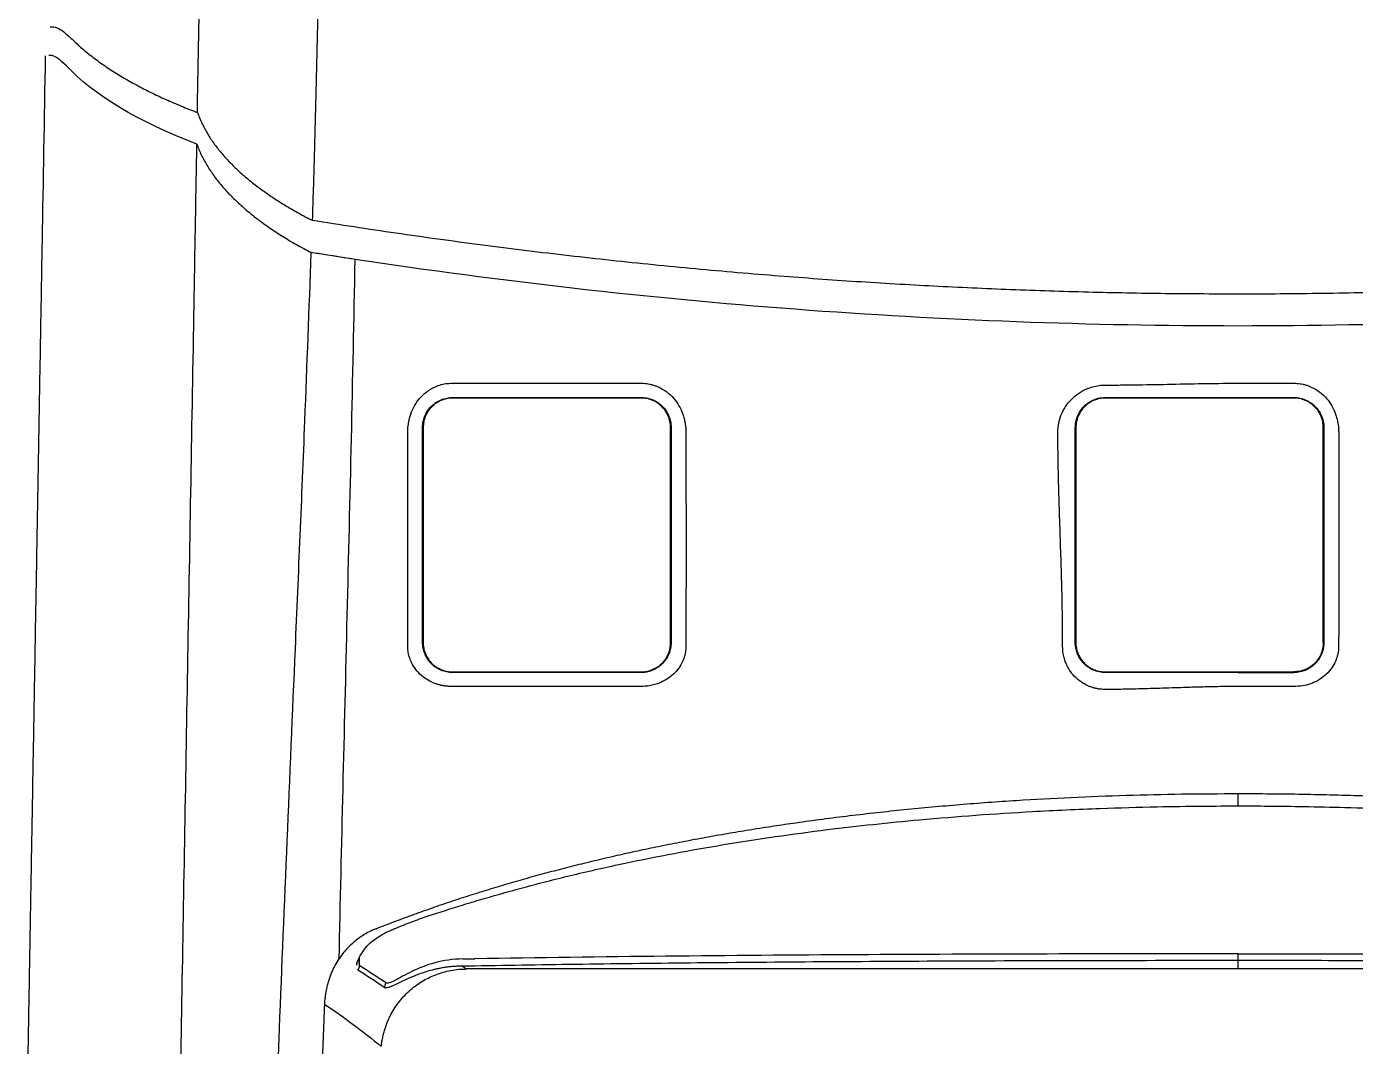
# Model space of a CAD drawing. Extents: x 86 to 639, y 68 to 658.
# Drawn here: x 287.44 to 332.59, y 563.33 to 597.98 of the extents above; entities that cross this region are included whole.
import ezdxf

# ---------------------------------------------------------------- set-up
doc = ezdxf.new("R2010")
doc.units = 0
doc.layers.get('0').update_dxf_attribs({"linetype": 'CONTINUOUS'})

msp = doc.modelspace()

# ---------------------------------------------------------------- linework, layer by layer
at = {"color": 7, "linetype": 'CONTINUOUS'}
for p, q in [((293.249, 595.411), (294.153, 647.199)), ((298.6, 590.074), (297.604, 590.229)), ((301.916, 585.36), (301.916, 585.38)), ((308.316, 585.38), (308.316, 585.36)), ((324.096, 585.38), (324.096, 585.36)), ((328.607, 585.36), (328.607, 585.38)), ((330.496, 585.38), (330.496, 585.36)), ((300.894, 584.357), (300.913, 584.357)), ((300.913, 584.357), (300.913, 577.057)), ((309.339, 584.357), (309.319, 584.357)), ((323.074, 584.357), (323.093, 584.357)), ((331.519, 584.357), (331.499, 584.357)), ((331.5, 577.057), (331.499, 584.357)), ((287.769, 579.663), (287.769, 579.663)), ((287.769, 579.662), (287.769, 579.663)), ((300.893, 577.057), (300.913, 577.057)), ((309.339, 577.057), (309.319, 577.057)), ((323.073, 577.057), (323.093, 577.057)), ((331.519, 577.057), (331.5, 577.057)), ((301.475, 576.157), (301.467, 576.157)), ((301.916, 576.057), (301.916, 576.033)), ((308.316, 576.033), (308.316, 576.057)), ((308.76, 576.157), (308.752, 576.157)), ((323.655, 576.157), (323.647, 576.157)), ((324.096, 576.057), (324.096, 576.034)), ((328.607, 576.057), (328.607, 576.033)), ((328.607, 576.057), (330.496, 576.057)), ((330.496, 576.033), (330.496, 576.057)), ((330.937, 576.157), (330.945, 576.157)), ((330.497, 575.559), (328.607, 575.559)), ((328.607, 571.5), (328.607, 571.92)), ((328.607, 566.244), (328.607, 566.476)), ((328.607, 565.96), (302.398, 565.96)), ((328.607, 565.96), (328.607, 566.244)), ((354.815, 565.96), (328.607, 565.96))]:
    msp.add_line(p, q, dxfattribs=at)
at = {"color": 8, "linetype": 'CONTINUOUS'}
for q in [(298.729, 566.284), (298.75, 566.332)]:
    msp.add_line((298.748, 566.074), q, dxfattribs=at)
at = {"color": 7, "linetype": 'CONTINUOUS'}
for centre, start, end in [((298.495, 566.08), 321.2585, 358.5477), ((299.388, 565.497), 320.0469, 358.4601)]:
    msp.add_arc(centre, 0.254, start, end, dxfattribs=at)
for points, knots in [([(300.868, 647.04), (300.798, 646.682), (300.656, 645.963), (300.455, 644.877), (300.26, 643.779), (300.073, 642.669), (299.893, 641.546), (299.721, 640.411), (299.555, 639.263), (299.397, 638.103), (299.247, 636.931), (299.103, 635.747), (298.967, 634.55), (298.649, 631.559), (298.227, 626.53), (297.896, 620.456), (297.695, 614.924), (297.592, 611.129), (297.52, 607.896), (297.454, 604.629), (297.389, 601.411), (297.326, 598.22), (297.272, 595.939), (297.212, 593.601), (297.166, 592.115), (297.144, 591.408)], [0, 0, 0, 0, 0.019588, 0.039369, 0.059344, 0.079514, 0.09988, 0.120445, 0.141208, 0.162172, 0.183338, 0.204707, 0.226279, 0.248057, 0.366363, 0.497347, 0.57491, 0.663783, 0.701378, 0.748636, 0.839382, 0.87432, 0.920127, 0.96202, 1, 1, 1, 1]), ([(288.233, 597.971), (288.31, 597.975), (288.509, 597.986), (288.779, 597.741), (288.945, 597.591)], [0, 0, 0, 0, 0.385426, 1, 1, 1, 1]), ([(288.945, 597.591), (288.999, 597.538), (289.106, 597.433), (289.279, 597.277), (289.46, 597.125), (289.648, 596.974), (289.844, 596.827), (290.047, 596.682), (290.258, 596.54), (290.475, 596.401), (290.699, 596.265), (290.929, 596.132), (291.165, 596.001), (291.406, 595.874), (291.654, 595.749), (291.906, 595.628), (292.164, 595.509), (292.426, 595.394), (292.694, 595.281), (292.965, 595.172), (293.15, 595.101), (293.243, 595.066)], [0, 0, 0, 0, 0.05636, 0.112308, 0.167843, 0.222963, 0.277666, 0.331953, 0.385822, 0.439274, 0.492308, 0.544925, 0.597126, 0.648912, 0.700286, 0.751249, 0.801803, 0.851952, 0.901699, 0.951047, 1, 1, 1, 1]), ([(288.777, 596.661), (288.584, 596.837), (288.371, 597.031), (288.211, 597.004), (288.197, 597.001)], [0, 0, 0, 0, 0.909323, 1, 1, 1, 1]), ([(293.243, 595.066), (293.263, 595.01), (293.303, 594.9), (293.375, 594.736), (293.455, 594.573), (293.543, 594.412), (293.639, 594.253), (293.743, 594.096), (293.854, 593.941), (293.973, 593.788), (294.099, 593.637), (294.231, 593.488), (294.371, 593.341), (294.516, 593.197), (294.668, 593.054), (294.826, 592.914), (294.99, 592.776), (295.16, 592.64), (295.335, 592.507), (295.515, 592.376), (295.7, 592.247), (295.889, 592.121), (296.084, 591.997), (296.283, 591.875), (296.486, 591.756), (296.693, 591.639), (296.904, 591.524), (297.049, 591.449), (297.121, 591.412)], [0, 0, 0, 0, 0.042336, 0.084366, 0.126089, 0.167503, 0.208609, 0.249405, 0.289892, 0.330067, 0.369931, 0.409483, 0.448724, 0.487651, 0.526266, 0.564568, 0.602558, 0.640236, 0.677602, 0.714657, 0.751401, 0.787836, 0.823962, 0.85978, 0.895292, 0.930498, 0.9654, 1, 1, 1, 1]), ([(292.432, 548.439), (292.442, 548.967), (292.452, 549.625), (292.471, 550.798), (292.478, 551.218), (292.489, 551.883), (292.493, 552.109), (292.501, 552.558), (292.536, 554.583), (292.572, 556.643), (292.669, 562.213), (292.736, 566.027), (292.838, 571.866), (292.872, 573.833), (292.941, 577.788), (292.976, 579.778), (293.046, 583.779), (293.081, 585.79), (293.12, 588.063), (293.125, 588.315), (293.134, 588.821), (293.138, 589.074), (293.151, 589.836), (293.16, 590.348), (293.187, 591.892), (293.205, 592.935), (293.224, 593.991)], [0, 0, 0, 0, 0.0625, 0.0625, 0.09375, 0.09375, 0.109375, 0.109375, 0.125, 0.25, 0.25, 0.5, 0.5, 0.625, 0.625, 0.75, 0.75, 0.875, 0.875, 0.890625, 0.890625, 0.90625, 0.90625, 0.9375, 0.9375, 1, 1, 1, 1]), ([(293.224, 593.991), (293.246, 593.931), (293.291, 593.81), (293.371, 593.631), (293.461, 593.453), (293.562, 593.275), (293.672, 593.099), (293.794, 592.923), (293.925, 592.749), (294.067, 592.575), (294.219, 592.403), (294.382, 592.231), (294.604, 592.013), (294.897, 591.75), (295.275, 591.446), (295.684, 591.149), (296.125, 590.861), (296.596, 590.579), (296.937, 590.397), (297.107, 590.306)], [0, 0, 0, 0, 0.045677, 0.091248, 0.136734, 0.182157, 0.227538, 0.272899, 0.31826, 0.363644, 0.409072, 0.454565, 0.500146, 0.584412, 0.668107, 0.751371, 0.834346, 0.917174, 1, 1, 1, 1]), ([(297.144, 591.408), (297.618, 591.333), (298.565, 591.184), (299.988, 590.972), (301.412, 590.77), (302.838, 590.579), (304.264, 590.397), (305.692, 590.227), (307.122, 590.066), (308.552, 589.916), (309.983, 589.776), (311.416, 589.647), (313.246, 589.494), (315.472, 589.332), (318.096, 589.176), (320.722, 589.054), (323.349, 588.968), (325.977, 588.914), (327.73, 588.907), (328.607, 588.904)], [0, 0, 0, 0, 0.045546, 0.09108, 0.136607, 0.182127, 0.227643, 0.273157, 0.318673, 0.364192, 0.409717, 0.45525, 0.500794, 0.584012, 0.667204, 0.750384, 0.833567, 0.916768, 1, 1, 1, 1]), ([(328.607, 588.904), (329.085, 588.905), (330.041, 588.907), (331.475, 588.923), (332.909, 588.949), (334.342, 588.985), (335.775, 589.031), (337.207, 589.088), (338.639, 589.155), (340.071, 589.233), (341.502, 589.321), (342.933, 589.419), (344.763, 589.558), (346.991, 589.75), (349.615, 590.011), (352.235, 590.307), (354.851, 590.638), (357.464, 591.001), (359.201, 591.273), (360.07, 591.408)], [0, 0, 0, 0, 0.045402, 0.090792, 0.136175, 0.181551, 0.226923, 0.272294, 0.317665, 0.36304, 0.408421, 0.45381, 0.499209, 0.582692, 0.666148, 0.749592, 0.833039, 0.916504, 1, 1, 1, 1]), ([(287.961, 590.685), (287.953, 590.199), (287.936, 589.236), (287.911, 587.81), (287.887, 586.415), (287.863, 585.051), (287.84, 583.718), (287.817, 582.416), (287.795, 581.144), (287.773, 579.903), (287.752, 578.692), (287.731, 577.511), (287.711, 576.36), (287.692, 575.238), (287.673, 574.147), (287.654, 573.085), (287.636, 572.052), (287.619, 571.049), (287.602, 570.075), (287.585, 569.129), (287.569, 568.213), (287.554, 567.326), (287.539, 566.467), (287.524, 565.637), (287.51, 564.835), (287.497, 564.062), (287.483, 563.318), (287.471, 562.601), (287.459, 561.913), (287.447, 561.253), (287.44, 560.823), (287.436, 560.612)], [0, 0, 0, 0, 0.047574, 0.094211, 0.13991, 0.184673, 0.228501, 0.271394, 0.313352, 0.354376, 0.394465, 0.433621, 0.471842, 0.509129, 0.545483, 0.580902, 0.615386, 0.648936, 0.681552, 0.713233, 0.743979, 0.77379, 0.802666, 0.830606, 0.857612, 0.883682, 0.908816, 0.933016, 0.956279, 0.978607, 1, 1, 1, 1]), ([(295.485, 539.971), (295.485, 541.418), (295.494, 542.878), (295.574, 550.626), (295.889, 561.181), (296.492, 574.941), (296.789, 581.978), (296.968, 586.48), (297.04, 588.387), (297.107, 590.306)], [0, 0, 0, 0, 0.517739, 0.517739, 2.721981, 4.086011, 4.876594, 4.876594, 5.450041, 5.450041, 5.450041, 5.450041]), ([(297.604, 590.229), (297.518, 590.242), (297.347, 590.269), (297.186, 590.294), (297.107, 590.306)], [0, 0, 0, 0, 0.503863, 1, 1, 1, 1]), ([(298.057, 566.306), (298.139, 570.118), (298.237, 574.01), (298.43, 581.942), (298.525, 585.98), (298.6, 590.074)], [0, 0, 0, 0, 0.5, 0.5, 1, 1, 1, 1]), ([(300.39, 584.217), (300.39, 584.25), (300.392, 584.316), (300.402, 584.417), (300.42, 584.537), (300.449, 584.672), (300.507, 584.868), (300.61, 585.101), (300.786, 585.355), (301.009, 585.569), (301.247, 585.716), (301.474, 585.807), (301.68, 585.857), (301.82, 585.863), (301.89, 585.867)], [0, 0, 0, 0, 0.039765, 0.081601, 0.12564, 0.189489, 0.251072, 0.378029, 0.500667, 0.626364, 0.749827, 0.834371, 0.917086, 1, 1, 1, 1]), ([(301.89, 585.867), (302.6, 585.867), (304.021, 585.867), (306.156, 585.867), (307.583, 585.866), (308.297, 585.866)], [0, 0, 0, 0, 0.3321585, 0.6654931, 1, 1, 1, 1]), ([(308.297, 585.866), (308.333, 585.865), (308.404, 585.864), (308.511, 585.852), (308.615, 585.833), (308.719, 585.806), (308.82, 585.772), (308.984, 585.703), (309.199, 585.575), (309.43, 585.36), (309.614, 585.103), (309.721, 584.866), (309.783, 584.667), (309.816, 584.515), (309.839, 584.361), (309.842, 584.258), (309.844, 584.208)], [0, 0, 0, 0, 0.0419074, 0.0834094, 0.1247447, 0.1661556, 0.2078827, 0.2501617, 0.3740965, 0.4995149, 0.6221801, 0.7492013, 0.8110579, 0.8745331, 0.9388919, 1, 1, 1, 1]), ([(322.48, 584.185), (322.481, 584.226), (322.482, 584.309), (322.497, 584.432), (322.52, 584.554), (322.553, 584.675), (322.617, 584.851), (322.733, 585.076), (322.932, 585.323), (323.176, 585.529), (323.428, 585.667), (323.665, 585.749), (323.877, 585.794), (324.02, 585.799), (324.092, 585.802)], [0, 0, 0, 0, 0.050271, 0.100182, 0.150013, 0.200049, 0.250569, 0.376187, 0.500611, 0.625917, 0.750289, 0.834047, 0.916734, 1, 1, 1, 1]), ([(324.092, 585.802), (324.264, 585.803), (324.641, 585.804), (325.393, 585.813), (326.379, 585.833), (327.507, 585.859), (328.26, 585.863), (328.607, 585.865)], [0, 0, 0, 0, 0.1142851, 0.2500018, 0.499984, 0.7694685, 1, 1, 1, 1]), ([(328.607, 585.865), (328.924, 585.865), (329.555, 585.865), (330.185, 585.865), (330.498, 585.865)], [0, 0, 0, 0, 0.503636, 1, 1, 1, 1]), ([(330.498, 585.865), (330.533, 585.864), (330.604, 585.863), (330.71, 585.85), (330.814, 585.831), (330.916, 585.804), (331.017, 585.768), (331.179, 585.698), (331.391, 585.569), (331.618, 585.354), (331.799, 585.099), (331.904, 584.865), (331.964, 584.667), (331.997, 584.515), (332.019, 584.362), (332.022, 584.259), (332.024, 584.21)], [0, 0, 0, 0, 0.04168, 0.083042, 0.124338, 0.165821, 0.207742, 0.250344, 0.373822, 0.499504, 0.622344, 0.749085, 0.810596, 0.874457, 0.939088, 1, 1, 1, 1]), ([(300.893, 584.357), (300.893, 584.425), (300.905, 584.55), (300.957, 584.728), (301.046, 584.909), (301.175, 585.075), (301.345, 585.213), (301.524, 585.309), (301.716, 585.366), (301.85, 585.38), (301.916, 585.38)], [2, 2, 2, 2, 2.389616, 2.719082, 3.045844, 3.538968, 3.933557, 4.339292, 4.748831, 5.160273, 5.160273, 5.160273, 5.160273]), ([(301.916, 585.36), (301.882, 585.359), (301.814, 585.357), (301.712, 585.341), (301.613, 585.315), (301.487, 585.268), (301.339, 585.186), (301.189, 585.058), (301.067, 584.905), (300.98, 584.734), (300.923, 584.549), (300.916, 584.421), (300.912, 584.357)], [0, 0, 0, 0, 0.063651, 0.126766, 0.190069, 0.254277, 0.379595, 0.505738, 0.628142, 0.751584, 0.875559, 1, 1, 1, 1]), ([(301.916, 585.38), (302.983, 585.38), (305.116, 585.38), (307.25, 585.38), (308.316, 585.38)], [2, 2, 2, 2, 5.978294, 9.953058, 9.953058, 9.953058, 9.953058]), ([(308.316, 585.36), (307.245, 585.36), (305.112, 585.36), (302.979, 585.36), (301.916, 585.36)], [0, 0, 0, 0, 0.501847, 1, 1, 1, 1]), ([(308.316, 585.38), (308.376, 585.38), (308.515, 585.368), (308.7, 585.314), (308.877, 585.221), (309.035, 585.099), (309.168, 584.938), (309.264, 584.757), (309.325, 584.565), (309.339, 584.431), (309.339, 584.357)], [2, 2, 2, 2, 2.35885, 2.852786, 3.179198, 3.574448, 4.046639, 4.403954, 4.760057, 5.194084, 5.194084, 5.194084, 5.194084]), ([(309.32, 584.357), (309.319, 584.39), (309.317, 584.457), (309.302, 584.556), (309.277, 584.653), (309.232, 584.777), (309.155, 584.922), (309.031, 585.072), (308.882, 585.197), (308.709, 585.289), (308.518, 585.349), (308.384, 585.357), (308.316, 585.36)], [0, 0, 0, 0, 0.06532, 0.130063, 0.19483, 0.260225, 0.385093, 0.508201, 0.629662, 0.750154, 0.874396, 1, 1, 1, 1]), ([(323.074, 584.357), (323.074, 584.417), (323.085, 584.547), (323.14, 584.739), (323.235, 584.922), (323.359, 585.076), (323.505, 585.199), (323.65, 585.282), (323.771, 585.329), (323.912, 585.368), (324.017, 585.38), (324.096, 585.38)], [2, 2, 2, 2, 2.358582, 2.771605, 3.173075, 3.568828, 3.919417, 4.274657, 4.512728, 4.661605, 5.109554, 5.109554, 5.109554, 5.109554]), ([(324.096, 585.36), (324.063, 585.359), (323.996, 585.357), (323.897, 585.342), (323.801, 585.318), (323.677, 585.273), (323.532, 585.196), (323.381, 585.071), (323.255, 584.918), (323.163, 584.743), (323.103, 584.553), (323.096, 584.422), (323.092, 584.357)], [0, 0, 0, 0, 0.062252, 0.123811, 0.185344, 0.247519, 0.369353, 0.492311, 0.618145, 0.745064, 0.872159, 1, 1, 1, 1]), ([(324.096, 585.38), (324.848, 585.38), (326.351, 585.38), (327.855, 585.38), (328.607, 585.38)], [2, 2, 2, 2, 4.797123, 7.594349, 7.594349, 7.594349, 7.594349]), ([(328.607, 585.36), (327.854, 585.36), (326.351, 585.359), (324.847, 585.36), (324.096, 585.36)], [0, 0, 0, 0, 0.500564, 1, 1, 1, 1]), ([(328.607, 585.38), (328.922, 585.38), (329.551, 585.38), (330.181, 585.38), (330.496, 585.38)], [2, 2, 2, 2, 3.17099, 4.341925, 4.341925, 4.341925, 4.341925]), ([(330.496, 585.36), (330.181, 585.36), (329.552, 585.36), (328.922, 585.36), (328.607, 585.36)], [0, 0, 0, 0, 0.4997932, 1, 1, 1, 1]), ([(330.496, 585.38), (330.555, 585.38), (330.672, 585.37), (330.851, 585.322), (331.005, 585.249), (331.132, 585.162), (331.236, 585.069), (331.348, 584.935), (331.442, 584.765), (331.505, 584.563), (331.519, 584.43), (331.519, 584.357)], [2, 2, 2, 2, 2.362977, 2.723375, 3.13571, 3.389115, 3.638669, 3.967066, 4.407616, 4.753707, 5.177187, 5.177187, 5.177187, 5.177187]), ([(331.5, 584.357), (331.499, 584.39), (331.497, 584.455), (331.482, 584.553), (331.459, 584.648), (331.414, 584.772), (331.337, 584.918), (331.212, 585.07), (331.06, 585.196), (330.886, 585.289), (330.696, 585.349), (330.563, 585.357), (330.496, 585.36)], [0, 0, 0, 0, 0.064377, 0.128003, 0.191443, 0.255269, 0.382178, 0.508044, 0.630954, 0.752806, 0.876325, 1, 1, 1, 1]), ([(300.893, 577.057), (300.893, 577.143), (300.893, 577.304), (300.893, 577.54), (300.893, 577.765), (300.893, 578.065), (300.893, 578.441), (300.893, 579.043), (300.893, 579.797), (300.893, 581.007), (300.893, 582.525), (300.894, 583.745), (300.894, 584.357)], [2, 2, 2, 2, 2.393824, 2.738285, 3.082713, 3.427111, 4.115822, 4.804436, 6.181434, 7.558238, 10.311803, 13.066314, 13.066314, 13.066314, 13.066314]), ([(309.32, 577.057), (309.32, 577.369), (309.32, 578.029), (309.32, 579.077), (309.32, 580.236), (309.32, 581.508), (309.32, 582.893), (309.32, 583.856), (309.32, 584.357)], [0, 0, 0, 0, 0.129503, 0.273882, 0.433128, 0.607236, 0.796196, 1, 1, 1, 1]), ([(309.339, 584.357), (309.339, 583.745), (309.339, 582.525), (309.339, 581.007), (309.339, 579.797), (309.339, 579.042), (309.339, 578.439), (309.339, 578.063), (309.339, 577.762), (309.339, 577.537), (309.339, 577.302), (309.339, 577.142), (309.339, 577.057)], [2, 2, 2, 2, 4.660809, 7.32156, 8.651973, 9.982437, 10.647696, 11.312975, 11.645623, 11.978277, 12.310937, 12.685958, 12.685958, 12.685958, 12.685958]), ([(323.073, 577.057), (323.073, 577.363), (323.072, 577.97), (323.073, 578.883), (323.073, 579.791), (323.073, 581.007), (323.074, 582.531), (323.074, 583.749), (323.074, 584.357)], [2, 2, 2, 2, 3.173746, 4.318442, 5.463312, 6.608227, 8.897307, 11.184634, 11.184634, 11.184634, 11.184634]), ([(331.519, 584.357), (331.519, 583.746), (331.519, 582.527), (331.519, 581.01), (331.519, 579.8), (331.519, 579.045), (331.519, 578.442), (331.519, 578.065), (331.519, 577.765), (331.519, 577.539), (331.519, 577.303), (331.519, 577.143), (331.519, 577.057)], [2, 2, 2, 2, 4.701922, 7.40345, 8.754197, 10.104993, 10.780425, 11.455887, 11.793631, 12.131385, 12.469149, 12.852454, 12.852454, 12.852454, 12.852454]), ([(300.39, 576.891), (300.39, 576.994), (300.387, 577.362), (300.388, 578.157), (300.388, 579.441), (300.389, 580.947), (300.389, 582.593), (300.39, 583.649), (300.39, 584.217)], [0, 0, 0, 0, 0.042712, 0.152185, 0.328417, 0.571399, 0.76926, 1, 1, 1, 1]), ([(309.844, 584.208), (309.844, 583.905), (309.844, 583.193), (309.844, 581.965), (309.845, 580.375), (309.844, 578.793), (309.844, 577.58), (309.841, 577.029), (309.84, 576.882)], [0, 0, 0, 0, 0.122689, 0.289362, 0.500023, 0.772383, 0.939045, 1, 1, 1, 1]), ([(322.643, 576.913), (322.643, 577.11), (322.642, 577.509), (322.634, 578.111), (322.621, 578.778), (322.598, 579.586), (322.566, 580.553), (322.535, 581.502), (322.507, 582.432), (322.487, 583.286), (322.482, 583.897), (322.48, 584.185)], [0, 0, 0, 0, 0.082273, 0.165581, 0.249929, 0.358907, 0.499845, 0.649294, 0.749845, 0.882275, 1, 1, 1, 1]), ([(332.024, 584.21), (332.024, 583.882), (332.024, 583.226), (332.024, 582.245), (332.024, 580.797), (332.024, 579.191), (332.025, 577.734), (332.022, 577.069), (332.021, 576.888)], [0, 0, 0, 0, 0.133335, 0.26667, 0.400006, 0.725163, 0.925162, 1, 1, 1, 1]), ([(301.901, 575.56), (301.861, 575.56), (301.783, 575.562), (301.666, 575.573), (301.554, 575.591), (301.444, 575.616), (301.283, 575.667), (301.077, 575.762), (300.848, 575.928), (300.657, 576.131), (300.528, 576.341), (300.448, 576.537), (300.403, 576.713), (300.394, 576.831), (300.39, 576.891)], [0, 0, 0, 0, 0.052365, 0.103313, 0.153089, 0.201957, 0.250195, 0.375056, 0.499777, 0.624406, 0.74947, 0.833998, 0.916989, 1, 1, 1, 1]), ([(301.916, 576.033), (301.846, 576.033), (301.709, 576.046), (301.514, 576.106), (301.337, 576.202), (301.182, 576.332), (301.054, 576.492), (300.96, 576.675), (300.905, 576.866), (300.893, 576.994), (300.893, 577.057)], [2, 2, 2, 2, 2.398006, 2.794421, 3.190598, 3.587472, 4.014553, 4.445792, 4.875143, 5.295835, 5.295835, 5.295835, 5.295835]), ([(300.912, 577.057), (300.913, 577.025), (300.915, 576.962), (300.929, 576.868), (300.954, 576.762), (300.997, 576.644), (301.07, 576.507), (301.171, 576.372), (301.306, 576.247), (301.413, 576.187), (301.467, 576.157)], [0, 0, 0, 0, 0.087252, 0.173968, 0.260838, 0.388717, 0.51498, 0.680051, 0.83976, 1, 1, 1, 1]), ([(309.84, 576.882), (309.838, 576.846), (309.834, 576.773), (309.816, 576.667), (309.788, 576.561), (309.752, 576.458), (309.683, 576.308), (309.564, 576.121), (309.37, 575.921), (309.138, 575.76), (308.905, 575.657), (308.69, 575.597), (308.499, 575.565), (308.371, 575.561), (308.306, 575.559)], [0, 0, 0, 0, 0.049963, 0.099669, 0.149463, 0.199688, 0.250676, 0.375504, 0.500231, 0.62402, 0.74973, 0.833031, 0.916076, 1, 1, 1, 1]), ([(309.339, 577.057), (309.339, 576.987), (309.326, 576.858), (309.271, 576.673), (309.186, 576.505), (309.066, 576.35), (308.925, 576.227), (308.775, 576.138), (308.653, 576.088), (308.538, 576.056), (308.434, 576.038), (308.355, 576.033), (308.316, 576.033)], [2, 2, 2, 2, 2.460421, 2.845873, 3.237143, 3.635545, 4.042105, 4.343841, 4.644926, 4.795584, 5.022408, 5.24205, 5.24205, 5.24205, 5.24205]), ([(308.76, 576.157), (308.788, 576.171), (308.844, 576.2), (308.921, 576.253), (308.993, 576.311), (309.058, 576.376), (309.117, 576.448), (309.188, 576.551), (309.258, 576.69), (309.311, 576.87), (309.317, 576.994), (309.32, 577.057)], [0, 0, 0, 0, 0.0824254, 0.1637953, 0.2448236, 0.326233, 0.4087352, 0.4930141, 0.6620931, 0.8293264, 1, 1, 1, 1]), ([(324.094, 575.458), (324.054, 575.459), (323.976, 575.461), (323.859, 575.475), (323.744, 575.498), (323.631, 575.531), (323.468, 575.593), (323.263, 575.705), (323.045, 575.892), (322.868, 576.116), (322.753, 576.339), (322.686, 576.546), (322.649, 576.728), (322.645, 576.851), (322.643, 576.913)], [0, 0, 0, 0, 0.050509, 0.100388, 0.15, 0.199716, 0.249901, 0.373919, 0.499596, 0.623792, 0.749754, 0.833789, 0.916795, 1, 1, 1, 1]), ([(324.096, 576.034), (324.024, 576.034), (323.882, 576.048), (323.683, 576.111), (323.507, 576.21), (323.311, 576.377), (323.17, 576.59), (323.099, 576.81), (323.076, 576.946), (323.072, 577.024), (323.072, 577.057)], [2, 2, 2, 2, 2.433066, 2.857895, 3.27318, 3.67939, 4.47375, 4.864451, 5.151286, 5.365587, 5.365587, 5.365587, 5.365587]), ([(323.092, 577.057), (323.093, 577.026), (323.095, 576.964), (323.107, 576.874), (323.127, 576.786), (323.155, 576.699), (323.192, 576.616), (323.243, 576.521), (323.313, 576.42), (323.41, 576.317), (323.52, 576.226), (323.605, 576.18), (323.647, 576.157)], [0, 0, 0, 0, 0.084845, 0.168212, 0.250703, 0.332941, 0.415552, 0.499155, 0.623975, 0.747468, 0.874291, 1, 1, 1, 1]), ([(331.519, 577.057), (331.519, 576.994), (331.508, 576.868), (331.454, 576.679), (331.362, 576.497), (331.236, 576.338), (331.082, 576.207), (330.905, 576.109), (330.708, 576.047), (330.567, 576.033), (330.496, 576.033)], [2, 2, 2, 2, 2.414261, 2.835935, 3.259074, 3.678006, 4.073038, 4.467676, 4.863572, 5.263609, 5.263609, 5.263609, 5.263609]), ([(332.021, 576.888), (332.019, 576.852), (332.015, 576.78), (331.997, 576.673), (331.97, 576.568), (331.934, 576.464), (331.867, 576.314), (331.75, 576.126), (331.557, 575.924), (331.326, 575.76), (331.067, 575.643), (330.787, 575.571), (330.595, 575.563), (330.497, 575.559)], [0, 0, 0, 0, 0.050013, 0.099751, 0.149555, 0.19976, 0.250697, 0.375457, 0.500343, 0.624863, 0.74994, 0.872686, 1, 1, 1, 1]), ([(331.5, 577.057), (331.5, 576.867), (331.444, 576.678), (331.249, 576.365), (331.111, 576.239), (330.945, 576.157)], [0, 0, 0, 0, 0.5, 0.5, 1, 1, 1, 1]), ([(301.475, 576.157), (301.503, 576.144), (301.558, 576.119), (301.644, 576.091), (301.733, 576.071), (301.824, 576.059), (301.885, 576.057), (301.916, 576.057)], [0, 0, 0, 0, 0.2001659, 0.3983428, 0.59644, 0.7963712, 1, 1, 1, 1]), ([(301.916, 576.057), (302.437, 576.057), (303.488, 576.057), (305.076, 576.057), (306.688, 576.057), (307.771, 576.057), (308.316, 576.057)], [0, 0, 0, 0, 0.244434, 0.492577, 0.744431, 1, 1, 1, 1]), ([(308.316, 576.033), (307.783, 576.033), (306.717, 576.033), (305.385, 576.033), (304.319, 576.033), (303.653, 576.033), (303.12, 576.033), (302.721, 576.033), (302.319, 576.033), (302.051, 576.033), (301.916, 576.033)], [2, 2, 2, 2, 4.784974, 7.569766, 8.962103, 10.354406, 11.050547, 11.74668, 12.442808, 13.148829, 13.148829, 13.148829, 13.148829]), ([(308.316, 576.057), (308.346, 576.057), (308.407, 576.059), (308.496, 576.071), (308.584, 576.091), (308.67, 576.119), (308.724, 576.144), (308.752, 576.157)], [0, 0, 0, 0, 0.200323, 0.398642, 0.596803, 0.796655, 1, 1, 1, 1]), ([(323.655, 576.157), (323.683, 576.144), (323.738, 576.119), (323.824, 576.091), (323.913, 576.071), (324.004, 576.059), (324.065, 576.057), (324.096, 576.057)], [0, 0, 0, 0, 0.20066, 0.39912, 0.597252, 0.796932, 1, 1, 1, 1]), ([(324.096, 576.057), (324.837, 576.057), (326.34, 576.057), (327.844, 576.057), (328.607, 576.057)], [0, 0, 0, 0, 0.492585, 1, 1, 1, 1]), ([(328.607, 576.033), (327.855, 576.033), (326.351, 576.034), (324.848, 576.034), (324.096, 576.034)], [2, 2, 2, 2, 5.229178, 8.458031, 8.458031, 8.458031, 8.458031]), ([(328.607, 576.033), (328.933, 576.033), (329.563, 576.033), (330.193, 576.033), (330.496, 576.033)], [0, 0, 0, 0, 0.51858, 1, 1, 1, 1]), ([(308.306, 575.559), (307.769, 575.559), (306.701, 575.559), (305.1, 575.559), (303.822, 575.56), (302.88, 575.56), (302.347, 575.561), (302.026, 575.56), (301.901, 575.56)], [0, 0, 0, 0, 0.251475, 0.499983, 0.749987, 0.849991, 0.941276, 1, 1, 1, 1]), ([(328.607, 575.559), (328.427, 575.558), (328.051, 575.556), (327.506, 575.544), (326.934, 575.528), (326.282, 575.506), (325.699, 575.487), (325.121, 575.471), (324.645, 575.461), (324.269, 575.459), (324.094, 575.458)], [0, 0, 0, 0, 0.11927, 0.249978, 0.36225, 0.499978, 0.683345, 0.749989, 0.883818, 1, 1, 1, 1]), ([(299.312, 567.327), (299.514, 567.406), (299.92, 567.564), (300.535, 567.793), (301.157, 568.015), (301.786, 568.231), (302.422, 568.44), (303.066, 568.642), (303.716, 568.839), (304.374, 569.029), (305.039, 569.212), (305.71, 569.389), (306.389, 569.56), (307.076, 569.725), (307.769, 569.883), (308.469, 570.035), (309.177, 570.181), (309.892, 570.321), (310.614, 570.455), (311.343, 570.583), (312.08, 570.705), (312.824, 570.821), (313.929, 570.983), (315.406, 571.178), (317.265, 571.383), (319.156, 571.555), (321.047, 571.692), (322.931, 571.796), (324.806, 571.867), (326.7, 571.912), (327.969, 571.917), (328.607, 571.92)], [0, 0, 0, 0, 0.022267, 0.044639, 0.067123, 0.089725, 0.11245, 0.135303, 0.158292, 0.18142, 0.204694, 0.228118, 0.251697, 0.275437, 0.299343, 0.323418, 0.347668, 0.372096, 0.396708, 0.421506, 0.446496, 0.471681, 0.497065, 0.558586, 0.621, 0.684352, 0.74868, 0.810618, 0.873133, 0.936251, 1, 1, 1, 1]), ([(328.607, 571.92), (328.972, 571.919), (329.7, 571.917), (330.789, 571.903), (331.872, 571.88), (332.949, 571.847), (334.019, 571.804), (335.083, 571.752), (336.432, 571.673), (338.057, 571.555), (339.949, 571.383), (341.807, 571.178), (343.511, 570.954), (345.062, 570.72), (346.463, 570.483), (347.838, 570.224), (349.187, 569.943), (350.51, 569.64), (351.807, 569.314), (353.077, 568.965), (354.322, 568.592), (355.541, 568.196), (356.734, 567.778), (357.514, 567.477), (357.901, 567.327)], [0, 0, 0, 0, 0.036507, 0.072804, 0.108897, 0.14479, 0.180489, 0.215998, 0.251324, 0.315652, 0.379003, 0.441418, 0.502941, 0.551228, 0.598802, 0.645692, 0.691926, 0.737535, 0.782551, 0.827009, 0.870944, 0.914395, 0.9574, 1, 1, 1, 1]), ([(301.122, 567.773), (301.316, 567.837), (301.717, 567.967), (302.34, 568.161), (303.001, 568.359), (303.701, 568.559), (304.439, 568.761), (305.217, 568.963), (306.034, 569.164), (306.891, 569.363), (308.581, 569.733), (311.162, 570.217), (314.504, 570.697), (318.003, 571.07), (321.1, 571.293), (323.794, 571.417), (325.732, 571.472), (327.295, 571.497), (328.211, 571.499), (328.607, 571.5)], [0, 0, 0, 0, 0.0224244, 0.0461814, 0.0712718, 0.0976955, 0.1254518, 0.1545384, 0.1849535, 0.2166989, 0.2497775, 0.3721265, 0.4997258, 0.6128233, 0.7498179, 0.8325499, 0.9018258, 0.9576436, 1, 1, 1, 1]), ([(328.607, 571.5), (328.947, 571.5), (329.69, 571.498), (330.901, 571.482), (332.301, 571.451), (333.892, 571.396), (336.35, 571.277), (339.269, 571.064), (342.72, 570.694), (346.005, 570.225), (348.815, 569.701), (350.977, 569.216), (352.429, 568.855), (353.759, 568.493), (354.969, 568.136), (355.73, 567.89), (356.092, 567.773)], [0, 0, 0, 0, 0.036425, 0.079657, 0.129695, 0.186537, 0.250183, 0.393442, 0.500277, 0.622821, 0.750222, 0.80843, 0.862513, 0.912474, 0.958304, 1, 1, 1, 1]), ([(299.656, 567.205), (299.698, 567.223), (299.782, 567.261), (299.914, 567.318), (300.051, 567.375), (300.193, 567.434), (300.372, 567.505), (300.591, 567.588), (300.851, 567.682), (301.031, 567.743), (301.122, 567.773)], [0, 0, 0, 0, 0.099637, 0.199334, 0.299284, 0.399682, 0.500721, 0.667321, 0.833437, 1, 1, 1, 1]), ([(299.312, 567.327), (299.272, 567.31), (299.207, 567.283), (299.08, 567.223), (298.934, 567.145), (298.76, 567.032), (298.579, 566.895), (298.395, 566.727), (298.213, 566.527), (298.109, 566.38), (298.057, 566.306)], [0, 0, 0, 0, 0.077298, 0.125355, 0.250376, 0.37451, 0.500101, 0.663978, 0.83068, 1, 1, 1, 1]), ([(298.669, 566.081), (298.665, 566.098), (298.645, 566.18), (298.808, 566.499), (299.112, 566.889), (299.476, 567.1), (299.656, 567.205)], [0, 0, 0, 0, 0.078678, 0.390318, 0.698058, 1, 1, 1, 1]), ([(297.568, 564.756), (297.571, 564.812), (297.579, 564.922), (297.6, 565.086), (297.627, 565.247), (297.663, 565.405), (297.717, 565.598), (297.797, 565.823), (297.913, 566.074), (298.009, 566.229), (298.057, 566.306)], [0, 0, 0, 0, 0.10253, 0.203589, 0.303363, 0.402047, 0.499841, 0.670276, 0.836555, 1, 1, 1, 1]), ([(302.257, 566.299), (301.926, 566.299), (301.604, 566.248), (301.02, 566.091), (300.757, 565.985), (300.301, 565.764), (300.107, 565.65), (299.879, 565.531), (299.814, 565.5), (299.708, 565.47), (299.668, 565.471), (299.642, 565.49)], [0, 0, 0, 0, 0.25, 0.25, 0.5, 0.5, 0.75, 0.75, 0.875, 0.875, 1, 1, 1, 1]), ([(302.257, 566.299), (302.327, 566.299), (302.464, 566.3), (302.601, 566.302), (302.669, 566.303)], [0, 0, 0, 0, 0.511006, 1, 1, 1, 1]), ([(328.607, 566.476), (330.111, 566.476), (333.055, 566.474), (337.379, 566.463), (341.328, 566.445), (344.868, 566.422), (348.142, 566.393), (351.335, 566.356), (353.496, 566.32), (354.545, 566.303)], [0, 0, 0, 0, 0.1739296, 0.3405959, 0.4999997, 0.630715, 0.7500006, 0.8786787, 1, 1, 1, 1]), ([(299.583, 565.334), (299.433, 565.436), (299.136, 565.638), (298.839, 565.827), (298.692, 565.921)], [0, 0, 0, 0, 0.505558, 1, 1, 1, 1]), ([(299.49, 563.327), (299.497, 563.386), (299.511, 563.501), (299.544, 563.668), (299.583, 563.825), (299.628, 563.972), (299.678, 564.109), (299.731, 564.235), (299.843, 564.473), (300.054, 564.815), (300.42, 565.217), (300.854, 565.543), (301.256, 565.741), (301.592, 565.853), (301.853, 565.914), (302.123, 565.953), (302.306, 565.958), (302.398, 565.96)], [0, 0, 0, 0, 0.041296, 0.080971, 0.118871, 0.154862, 0.188823, 0.220653, 0.250266, 0.37304, 0.499961, 0.626889, 0.749651, 0.810452, 0.872642, 0.935928, 1, 1, 1, 1]), ([(302.228, 566.053), (302.182, 566.053), (302.09, 566.052), (301.954, 566.045), (301.817, 566.033), (301.681, 566.016), (301.545, 565.994), (301.411, 565.968), (301.175, 565.915), (300.852, 565.819), (300.477, 565.67), (300.156, 565.518), (299.935, 565.41), (299.792, 565.348), (299.7, 565.321), (299.629, 565.313), (299.598, 565.327), (299.583, 565.334)], [0, 0, 0, 0, 0.033194, 0.066876, 0.101057, 0.135748, 0.170962, 0.20671, 0.243007, 0.364295, 0.490159, 0.619896, 0.742349, 0.810156, 0.875177, 0.938188, 1, 1, 1, 1]), ([(302.673, 566.058), (302.599, 566.057), (302.45, 566.054), (302.302, 566.054), (302.228, 566.053)], [0, 0, 0, 0, 0.501129, 1, 1, 1, 1]), ([(328.607, 566.244), (326.94, 566.243), (323.696, 566.241), (318.967, 566.226), (314.508, 566.201), (310.32, 566.166), (306.406, 566.121), (303.887, 566.078), (302.673, 566.058)], [0, 0, 0, 0, 0.192808, 0.375193, 0.547135, 0.708609, 0.859578, 1, 1, 1, 1]), ([(354.54, 566.058), (353.639, 566.073), (351.784, 566.105), (348.924, 566.143), (345.912, 566.175), (342.745, 566.2), (339.427, 566.22), (335.955, 566.233), (332.332, 566.242), (329.865, 566.243), (328.607, 566.244)], [0, 0, 0, 0, 0.104326, 0.214591, 0.330776, 0.452865, 0.580842, 0.714696, 0.854417, 1, 1, 1, 1]), ([(296.985, 539.652), (296.985, 540.026), (296.986, 540.767), (296.99, 541.876), (296.996, 542.971), (297.005, 544.053), (297.017, 545.12), (297.031, 546.172), (297.046, 547.21), (297.064, 548.233), (297.083, 549.241), (297.104, 550.234), (297.126, 551.211), (297.152, 552.286), (297.184, 553.519), (297.225, 554.971), (297.274, 556.591), (297.332, 558.38), (297.401, 560.344), (297.479, 562.484), (297.537, 563.98), (297.568, 564.756)], [0, 0, 0, 0, 0.0469603, 0.0931395, 0.1385368, 0.1831513, 0.2269825, 0.27003, 0.3122934, 0.3537726, 0.3944675, 0.4343781, 0.4735045, 0.5118469, 0.5629849, 0.6203195, 0.6838507, 0.7535797, 0.8295095, 0.9116463, 1, 1, 1, 1])]:
    msp.add_open_spline(points, degree=3, knots=knots, dxfattribs=at)
for points in [[(288.071, 596.986), (288.034, 594.854), (287.997, 592.718), (287.961, 590.685)], [(293.224, 593.991), (291.225, 594.744), (289.715, 595.666), (288.777, 596.661)], [(293.243, 595.066), (293.245, 595.181), (293.247, 595.296), (293.249, 595.411)], [(297.121, 591.412), (297.129, 591.411), (297.136, 591.41), (297.144, 591.408)], [(297.634, 591.33), (297.638, 591.33), (297.641, 591.329), (297.644, 591.329)], [(298.6, 590.074), (298.102, 590.15), (297.604, 590.227), (297.107, 590.306)], [(328.607, 587.809), (318.566, 587.809), (308.526, 588.567), (298.6, 590.074)], [(358.614, 590.074), (348.688, 588.567), (338.647, 587.809), (328.607, 587.809)], [(323.092, 584.357), (323.092, 581.903), (323.092, 579.469), (323.092, 577.057)], [(330.937, 576.157), (330.805, 576.092), (330.656, 576.057), (330.496, 576.057)], [(328.607, 566.476), (324.284, 566.476), (315.637, 566.457), (306.991, 566.379), (302.669, 566.303)], [(299.642, 565.49), (299.344, 565.692), (299.046, 565.887), (298.748, 566.074)], [(302.228, 566.053), (302.285, 566.023), (302.341, 565.992), (302.398, 565.96)], [(297.569, 564.756), (298.216, 564.326), (298.857, 563.85), (299.49, 563.327)]]:
    msp.add_open_spline(points, degree=3, dxfattribs=at)

doc.saveas('drawing.dxf')
